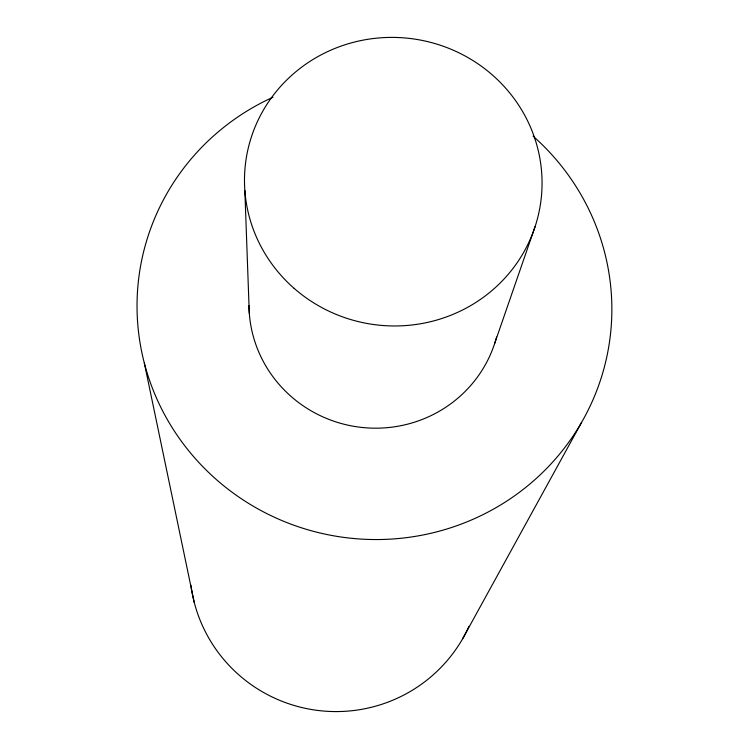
<?xml version="1.0" encoding="UTF-8"?>
<svg xmlns="http://www.w3.org/2000/svg" width="749" height="749" viewBox="0 0 749 749"><rect width="100%" height="100%" fill="white"/><g stroke="black" fill="none" stroke-linecap="round" stroke-linejoin="round"><path stroke-width="1.12" d="M494.63 343.576L535.086 226.619M462.667 638.7L581.608 422.352M144.332 363.106L194.234 602.393M244.848 190.602L249.286 313.176M496.578 337.031A125.888 122.845 8.5 0 1 359.501 427.164A125.888 122.845 8.5 0 1 248.977 305.676M533.073 136.149A237.545 231.816 8.5 0 1 528.597 485.08A237.545 231.816 8.5 0 1 175.097 432.192A237.545 231.816 8.5 0 1 272.945 97.23M468.996 626.351A146.111 144.875 8.5 0 1 314.486 709.986A146.111 144.875 8.5 0 1 190.883 585.138M294.151 288.384A148.892 144.183 8.5 0 0 538.934 212.435A148.892 144.183 8.5 0 0 346.712 44.228A148.892 144.183 8.5 0 0 294.151 288.384"/></g></svg>
